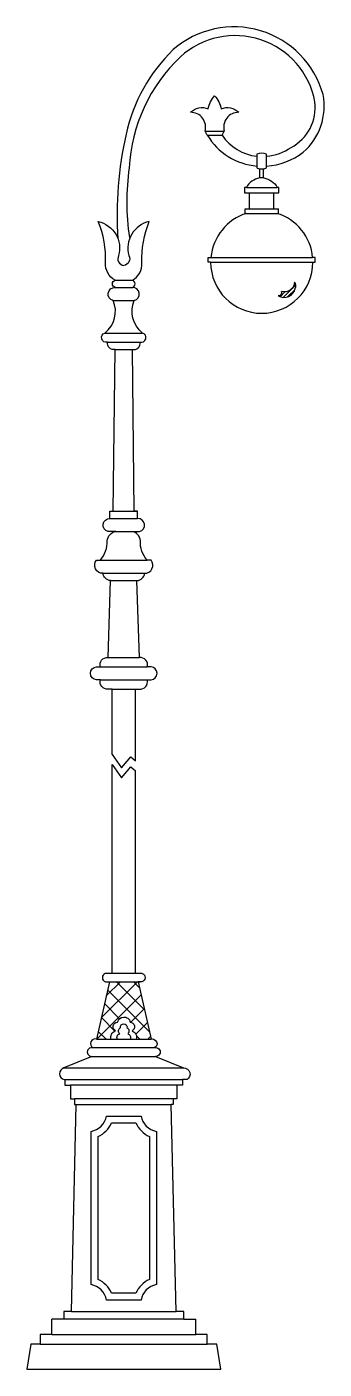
# Model space of a CAD drawing. Extents: x 3202 to 3977, y 963 to 4458.
import ezdxf

# ---------------------------------------------------------------- set-up
doc = ezdxf.new("R2010")
doc.units = 0
doc.header["$MEASUREMENT"] = 0
for name, color, linetype in [('2', 4, 'CONTINUOUS'), ('3', 3, 'CONTINUOUS'), ('4', 4, 'CONTINUOUS'), ('7', 7, 'CONTINUOUS')]:
    doc.layers.add(name, color=color, linetype=linetype)

msp = doc.modelspace()

# ---------------------------------------------------------------- hatches: boundary and pattern name
at = {"layer": '3'}
h = msp.add_hatch(dxfattribs=at)
h.set_pattern_fill('ANSI31', color=256, scale=55.7568, style=0)
h.set_pattern_definition([(45, (60057.2145, 38492.4605), (-4.9282514, 4.9282514), [])])
h.paths.add_polyline_path([(3901.7, 3776.5, 0.265147), (3899.9, 3793.1, -0.496107), (3865.4, 3768.7, -0.506945), (3857.4, 3757.4, 0.50888)])
h = msp.add_hatch(dxfattribs=at)
h.set_pattern_fill('ANSI37', color=256, scale=250, style=0)
h.set_pattern_definition([(45, (90967.465, 66247.072), (-22.097087, 22.097087), []), (135, (90967.465, 66247.072), (-22.097087, -22.097087), [])])
h.paths.add_polyline_path([(3471.1, 1866.7, -0.77051), (3476.4, 1843.9, -0.423075), (3487.3, 1822.2), (3525.8, 1822.2), (3492.3, 1971.8), (3417.3, 1971.8), (3383.8, 1822.2), (3422.3, 1822.2, -0.423075), (3433.2, 1843.9, -0.77051), (3438.5, 1866.7, -0.350489), (3454.8, 1879.6, -0.419585)])

# ---------------------------------------------------------------- linework, layer by layer
at = {"layer": '2'}
for p, q in [((3427.3, 3196.7), (3432.3, 3617.7)), ((3482.3, 3196.7), (3477.3, 3617.7)), ((3418.8, 3177.7), (3418.8, 3177.7)), ((3420.3, 3016.1), (3420.3, 3016.1)), ((3424.4, 2563.4), (3424.4, 2733.7)), ((3485.2, 2547.3), (3485.2, 2733.7)), ((3424.4, 1993.3), (3424.4, 2537.1)), ((3485.2, 1993.3), (3485.2, 2521)), ((3502.8, 1993.3), (3406.8, 1993.3)), ((3318.6, 1113.2), (3331.1, 1652.2)), ((3591, 1113.2), (3578.5, 1652.2)), ((3298.6, 1093.2), (3267.3, 1093.2)), ((3267.3, 1053.2), (3267.3, 1093.2)), ((3298.6, 1113.2), (3298.6, 1093.2)), ((3318.6, 1113.2), (3298.6, 1113.2)), ((3611, 1113.2), (3591, 1113.2)), ((3611, 1093.2), (3611, 1113.2)), ((3611, 1093.2), (3642.3, 1093.2)), ((3642.3, 1053.2), (3642.3, 1093.2)), ((3237.3, 1053.2), (3237.3, 1028.2)), ((3267.3, 1053.2), (3237.3, 1053.2)), ((3672.3, 1053.2), (3642.3, 1053.2)), ((3672.3, 1028.2), (3672.3, 1053.2)), ((3212.3, 1028.2), (3202.3, 963.2)), ((3237.3, 1028.2), (3212.3, 1028.2)), ((3697.3, 1028.2), (3672.3, 1028.2)), ((3707.3, 963.2), (3697.3, 1028.2)), ((3202.3, 963.2), (3707.3, 963.2))]:
    msp.add_line(p, q, dxfattribs=at)
for points in [[(3808.6, 4064.4, 0.221215), (3774.2, 4039.7)], [(3820, 4064.4, -0.221215), (3854.4, 4039.7)], [(3432.3, 3617.7), (3432.3, 3617.7, -0.524185), (3412.3, 3636.7), (3412.3, 3636.7, -0.965213), (3405.8, 3660.7), (3405.8, 3660.7, 0.33906), (3427.3, 3745.3), (3427.3, 3745.3, -0.908422), (3432.3, 3779.3, -0.735339), (3432.3, 3798.3)], [(3477.3, 3617.7), (3477.3, 3617.7, 0.524185), (3497.3, 3636.7), (3497.3, 3636.7, 0.965213), (3503.8, 3660.7), (3503.8, 3660.7, -0.33906), (3482.3, 3745.3), (3482.3, 3745.3, 0.908422), (3477.3, 3779.3, 0.735339), (3477.3, 3798.3)], [(3424.4, 2733.7), (3413.8, 2733.7, -0.536271), (3393.8, 2757.7), (3383.8, 2757.7, -0.918193), (3383.8, 2791.7), (3393.8, 2791.7, -0.545916), (3413.8, 2815.7), (3413.8, 2815.7), (3420.3, 3016.1, -0.344221), (3400.3, 3035.1), (3400.3, 3035.1, -0.636021), (3383.8, 3069.1), (3393.8, 3069.1, 0.194212), (3411.6, 3119.8, -0.34878), (3433.8, 3143.7), (3413.8, 3143.7, -0.908422), (3418.8, 3177.7), (3418.8, 3196.7), (3427.3, 3196.7)], [(3485.2, 2733.7), (3495.8, 2733.7, 0.536271), (3515.8, 2757.7), (3525.8, 2757.7, 0.918193), (3525.8, 2791.7), (3515.8, 2791.7, 0.545916), (3495.8, 2815.7), (3495.8, 2815.7), (3489.3, 3016.1, 0.344221), (3509.3, 3035.1), (3509.3, 3035.1, 0.636021), (3525.8, 3069.1), (3515.8, 3069.1, -0.194212), (3498, 3119.8, 0.34878), (3475.8, 3143.7), (3495.8, 3143.7, 0.908422), (3490.8, 3177.7), (3490.8, 3196.7), (3482.3, 3196.7)], [(3406.8, 1993.3, 0.747866), (3407.3, 1971.8), (3407.3, 1971.8), (3417.3, 1971.8), (3383.8, 1822.2, 0.874184), (3373.8, 1800.2), (3371.8, 1800.2, 1.038242), (3371.8, 1777.2), (3299.1, 1747.2)], [(3502.8, 1993.3, -0.747866), (3502.3, 1971.8), (3502.3, 1971.8), (3492.3, 1971.8), (3525.8, 1822.2, -0.874184), (3535.8, 1800.2), (3537.8, 1800.2, -1.038242), (3537.8, 1777.2), (3610.5, 1747.2)], [(3299.1, 1747.2, 0.806048), (3299.8, 1717.2), (3301.5, 1717.2), (3301.5, 1702.2), (3316.5, 1702.2), (3316.5, 1667.2), (3326.5, 1667.2), (3326.5, 1652.2), (3331.1, 1652.2)], [(3610.5, 1747.2, -0.770053), (3619.8, 1717.2), (3608.1, 1717.2), (3608.1, 1702.2), (3593.1, 1702.2), (3593.1, 1667.2), (3583.1, 1667.2), (3583.1, 1652.2), (3578.5, 1652.2)]]:
    msp.add_lwpolyline(points, format="xyb", dxfattribs=at)
for points in [[(3774.2, 4039.7), (3769.5, 4039.7), (3769.5, 4025.2), (3782.8, 4025.2)], [(3845.8, 4025.2), (3859.1, 4025.2), (3859.1, 4039.7), (3854.4, 4039.7)]]:
    msp.add_lwpolyline(points, dxfattribs=at)
at = {"layer": '3'}
for p, q in [((3819.5, 4064.4), (3809.1, 4064.4)), ((3774.2, 4039.7), (3854.4, 4039.7)), ((3782.8, 4025.2), (3845.8, 4025.2)), ((3782.8, 3984.1), (3845.8, 3984.1)), ((3774.7, 3972.1), (3853.9, 3972.1)), ((3681.7, 3857.2), (3946.8, 3857.2)), ((3432.3, 3798.3), (3477.3, 3798.3)), ((3432.3, 3779.3), (3477.3, 3779.3)), ((3427.3, 3745.3), (3482.3, 3745.3)), ((3405.8, 3660.7), (3503.8, 3660.7)), ((3412.3, 3636.7), (3497.3, 3636.7)), ((3432.3, 3617.7), (3477.3, 3617.7)), ((3427.3, 3196.7), (3489.8, 3196.7)), ((3418.8, 3177.7), (3490.8, 3177.7)), ((3433.8, 3143.7), (3495.8, 3143.7)), ((3393.8, 3069.1), (3515.8, 3069.1)), ((3400.3, 3035.1), (3509.9, 3035.1)), ((3420.3, 3016.1), (3489.3, 3016.1)), ((3413.8, 2815.7), (3495.8, 2815.7)), ((3393.8, 2791.7), (3515.8, 2791.7)), ((3393.8, 2757.7), (3515.8, 2757.7)), ((3424.4, 2733.7), (3485.2, 2733.7)), ((3407.3, 1971.8), (3497.3, 1971.8)), ((3383.8, 1822.2), (3525.8, 1822.2)), ((3371.8, 1800.2), (3537.8, 1800.2)), ((3371.8, 1777.2), (3537.8, 1777.2)), ((3299.1, 1747.2), (3610.5, 1747.2)), ((3301.5, 1717.2), (3608.1, 1717.2)), ((3593.1, 1702.2), (3316.5, 1702.2)), ((3591.1, 1667.2), (3326.5, 1667.2)), ((3331.1, 1652.2), (3578.5, 1652.2)), ((3611, 1093.2), (3298.6, 1093.2)), ((3318.6, 1113.2), (3591, 1113.2)), ((3267.3, 1053.2), (3642.3, 1053.2)), ((3237.3, 1028.2), (3672.3, 1028.2))]:
    msp.add_line(p, q, dxfattribs=at)
for points in [[(3857.4, 3757.4, 0.50888), (3901.7, 3776.5, 0.265147), (3899.9, 3793.1, -0.496107), (3865.4, 3768.7, -0.506945)], [(3409.8, 1143.1, 0.31394), (3369.8, 1183.2), (3369.8, 1582.2, 0.31394), (3409.8, 1622.2), (3499.8, 1622.2, 0.31394), (3539.8, 1582.2), (3539.8, 1183.2, 0.31394), (3499.8, 1143.1)], [(3423.1, 1161.1, 0.191504), (3387.8, 1196.4), (3387.8, 1568.9, 0.191504), (3423.1, 1604.2), (3486.5, 1604.2, 0.191504), (3521.8, 1568.9), (3521.8, 1196.4, 0.191504), (3486.5, 1161.1)]]:
    msp.add_lwpolyline(points, format="xyb", close=True, dxfattribs=at)
for points in [[(3424.4, 2563.4), (3449.1, 2528.6), (3473.1, 2557.4), (3485.2, 2547.3)], [(3424.4, 2537.1), (3449.1, 2502.3), (3473.1, 2531.1), (3485.2, 2521)]]:
    msp.add_lwpolyline(points, dxfattribs=at)
for points in [[(3422.3, 1822.2, -0.423075), (3433.2, 1843.9, -0.77051), (3438.5, 1866.7, -0.350489), (3454.8, 1879.6, -0.419585), (3471.1, 1866.7, -0.77051), (3476.4, 1843.9, -0.423075), (3487.3, 1822.2)], [(3438.5, 1822.2, -0.520394), (3444.5, 1835.9, -0.50729), (3446.5, 1852.7, -0.502125), (3454.8, 1862.2, -0.502125), (3463.1, 1852.7, -0.50729), (3465.1, 1835.9, -0.520394), (3471.1, 1822.2)]]:
    msp.add_lwpolyline(points, format="xyb", dxfattribs=at)
at = {"layer": '4'}
for p, q in [((3666.6, 4186), (3716.5, 4186)), ((3672.4, 4176), (3666.6, 4186)), ((3672.4, 4176), (3711.2, 4176)), ((3711.2, 4176), (3716.5, 4186)), ((3809.6, 4064.4), (3809.6, 4088.7)), ((3819, 4064.4), (3819, 4088.7)), ((3782.8, 3984.1), (3782.8, 4025.2)), ((3845.8, 3984.1), (3845.8, 4025.2)), ((3770.7, 3984.1), (3782.8, 3984.1)), ((3770.7, 3972), (3770.7, 3984.1)), ((3845.8, 3984.1), (3857.9, 3984.1)), ((3857.9, 3972), (3857.9, 3984.1)), ((3770.7, 3972), (3774.3, 3972)), ((3854.3, 3972), (3857.9, 3972))]:
    msp.add_line(p, q, dxfattribs=at)
for points in [[(3827, 4095.3, 0.146796), (3922.6, 4131.1, 0.267021), (3973.9, 4281.6, 0.551407), (3583.5, 4398.4, 0.146253), (3461.2, 4178.6, 0.073877), (3439.8, 3905.8)], [(3827, 4120.9, 0.12615), (3890.6, 4143.6, 0.307688), (3952.9, 4262.5, 0.587098), (3602.3, 4379.7, 0.192245), (3469, 4091, 0.072478), (3469.5, 3909.7)], [(3666.6, 4186, 0.502388), (3628.7, 4235.2, -0.315379), (3674.8, 4244.3, -0.143721), (3691.6, 4278.4, -0.143721), (3708.3, 4244.3, -0.315379), (3754.4, 4235.2, 0.502388), (3716.5, 4186)], [(3672.4, 4176, 0.24275), (3801.6, 4095.4)], [(3711.2, 4176, 0.225469), (3801.6, 4120.9)], [(3432.3, 3798.3, -0.288471), (3407.3, 3843.2, 0.107595), (3388.3, 3951, -0.429596), (3441.5, 3862.3, 0.547468), (3454.8, 3836.8)], [(3477.3, 3798.3, 0.288471), (3502.3, 3843.2, -0.107595), (3521.3, 3951, 0.429596), (3468.1, 3862.3, -0.547468), (3454.8, 3836.8)]]:
    msp.add_lwpolyline(points, format="xyb", dxfattribs=at)
msp.add_lwpolyline([(3827, 4090.3), (3827, 4126.4, 0.173297), (3801.6, 4126.4), (3801.6, 4090.3, 0.18903)], format="xyb", close=True, dxfattribs=at)
for points in [[(3681.2, 3845.1), (3675.1, 3845.1), (3675.1, 3857.2), (3681.7, 3857.2)], [(3947.4, 3845.1), (3953.4, 3845.1), (3953.4, 3857.2), (3946.8, 3857.2)]]:
    msp.add_lwpolyline(points, dxfattribs=at)
for start, end in [(107.297, 174.7841), (5.2159, 72.703)]:
    msp.add_arc((3814.3, 3845.1), 133.1, start, end, dxfattribs=at)
at = {"layer": '7'}
msp.add_line((3681.2, 3845.1), (3947.4, 3845.1), dxfattribs=at)
msp.add_arc((3814.3, 3845.1), 133.1, 180, 0, dxfattribs=at)

doc.saveas('drawing.dxf')
